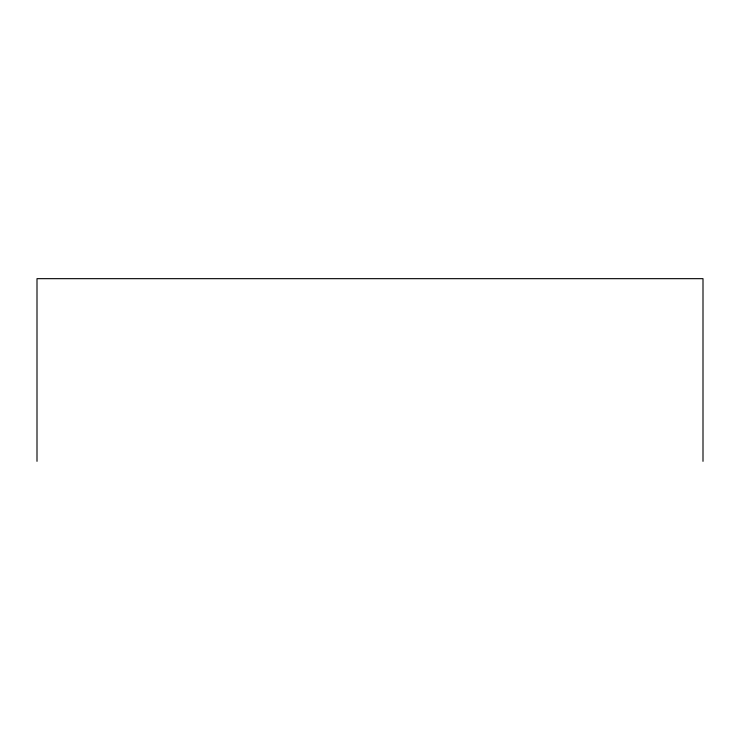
<?xml version="1.0" encoding="UTF-8"?>
<svg xmlns="http://www.w3.org/2000/svg" width="740" height="740" viewBox="0 0 740 740"><rect width="100%" height="100%" fill="white"/><g stroke="black" fill="none" stroke-linecap="round" stroke-linejoin="round"><path stroke-width="1.11" d="M703 461.335L703 278.666L37 278.666L37 461.335"/></g></svg>
